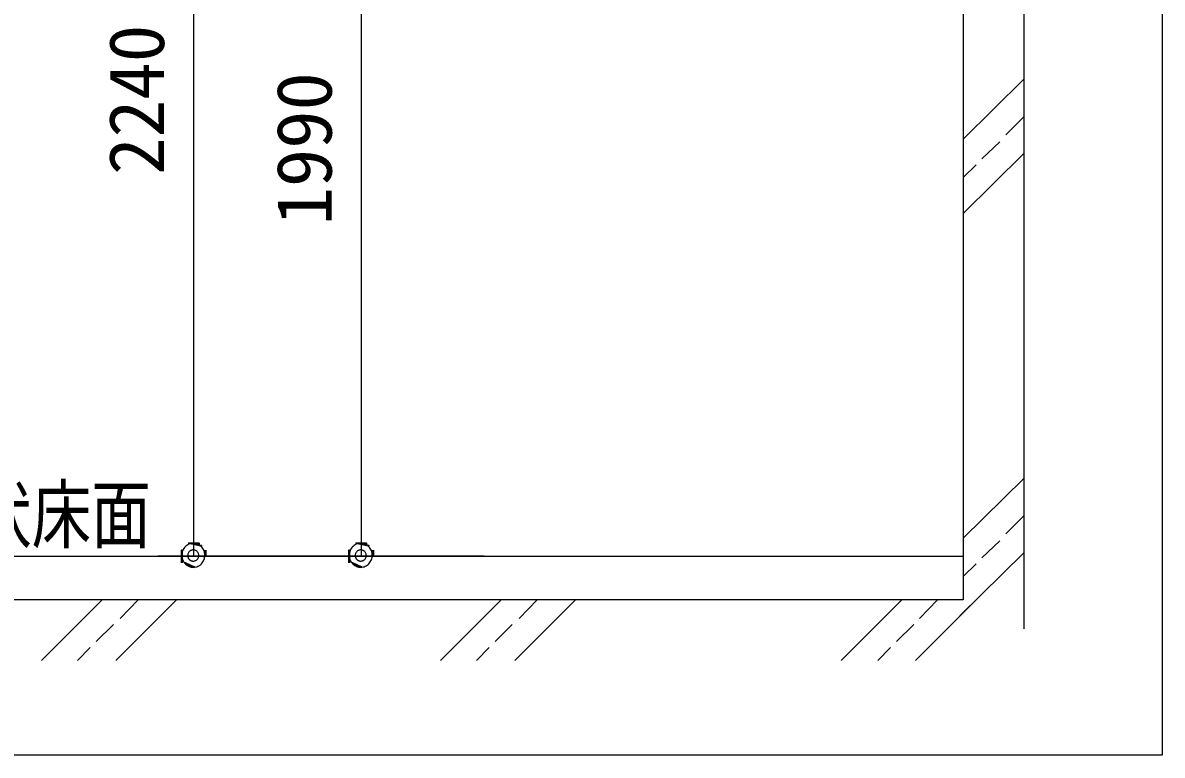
# Model space of a CAD drawing. Header units: millimetres. Extents: x 66582 to 239543, y 3715 to 66615.
# Drawn here: x 81825 to 84648, y 40189 to 42003 of the extents above; entities that cross this region are included whole.
import ezdxf

# ---------------------------------------------------------------- set-up
doc = ezdxf.new("R2010")
doc.units = ezdxf.units.MM
doc.layers.add('layer0', color=7, linetype='Continuous')
doc.styles.add('MS Gothic', font='MS Gothic.ttf', dxfattribs={"height": 1})

msp = doc.modelspace()

# ---------------------------------------------------------------- hatches: boundary and pattern name
at = {"layer": 'layer0', "linetype": 'Continuous', "lineweight": 25, "true_color": 0x000000}
h = msp.add_hatch(color=18, dxfattribs=at)
h.dxf.hatch_style = 1
h.paths.add_polyline_path([(82235.3269, 40713.5971), (82245.913, 40713.5971), (82250.1462, 40713.5971), (82260.7291, 40713.5971), (82260.7291, 40711.4805), (82262.8467, 40709.3639), (82267.0788, 40707.2473)])
h.paths.add_polyline_path([(82277.6639, 40696.6623), (82277.6639, 40686.0804), (82277.6639, 40681.8548)])
h.paths.add_polyline_path([(82250.1505, 40654.3306), (82250.1462, 40654.3306), (82245.9162, 40654.3306), (82245.913, 40656.4472), (82235.329, 40658.5638), (82233.2135, 40660.6804), (82228.9793, 40662.797), (82226.8605, 40664.9136)])
h.paths.add_polyline_path([(82218.3953, 40664.9136), (82218.3953, 40681.8473), (82218.3953, 40686.0804), (82218.3953, 40696.6601)])
h = msp.add_hatch(color=18, dxfattribs=at)
h.dxf.hatch_style = 1
h.paths.add_polyline_path([(82650.1949, 40713.5971), (82660.78, 40713.5971), (82665.011, 40713.5971), (82675.5939, 40713.5971), (82675.5961, 40711.4805), (82677.7126, 40709.3639), (82681.9458, 40707.2473)])
h.paths.add_polyline_path([(82692.5287, 40696.6666), (82692.5287, 40686.0804), (82692.5287, 40681.8419)])
h.paths.add_polyline_path([(82665.0132, 40654.3306), (82665.011, 40654.3306), (82660.7865, 40654.3306), (82660.78, 40656.4472), (82650.1939, 40658.5638), (82648.0805, 40660.6804), (82643.8452, 40662.797), (82641.7286, 40664.9136)])
h.paths.add_polyline_path([(82633.2634, 40664.9136), (82633.2634, 40681.8473), (82633.2634, 40686.0804), (82633.2634, 40696.6655)])

# ---------------------------------------------------------------- linework, layer by layer
at = {"layer": 'layer0', "color": 18, "linetype": 'Continuous', "lineweight": 5, "true_color": 0x000000}
for p, q in [((84648.3288, 44354.2641), (84648.3288, 40188.6636)), ((84305.4277, 43933.0474), (84305.4277, 40501.9304)), ((84155.1461, 43382.7138), (84155.1461, 40573.8974)), ((82248.0285, 42923.3975), (82248.0285, 40681.8473)), ((82662.8966, 42673.6303), (82662.8966, 40681.8473)), ((84305.4277, 41862.9476), (84155.1461, 41714.7805)), ((84305.4277, 41769.8138), (84260.9795, 41725.3634)), ((84246.1634, 41708.4308), (84201.7131, 41666.097)), ((84305.4277, 41678.7965), (84155.1461, 41530.6316)), ((84186.8948, 41651.281), (84155.1461, 41619.5301)), ((84305.4277, 40874.4636), (84155.1461, 40726.2965)), ((84305.4277, 40781.3309), (84260.9795, 40736.8816)), ((84246.1634, 40719.9468), (84201.7131, 40677.6141)), ((84305.4277, 40690.3147), (84146.6777, 40533.6802)), ((80597.03, 40681.8473), (84155.1461, 40681.8473)), ((84186.8948, 40662.797), (84155.1461, 40631.0483)), ((84155.1461, 40573.8974), (80590.6803, 40573.8974)), ((82021.5469, 40573.8974), (81871.261, 40423.6137)), ((82205.6958, 40573.8974), (82055.4121, 40423.6137)), ((82110.4454, 40573.8974), (82065.9972, 40527.3304)), ((83010.0287, 40573.8974), (82859.7472, 40423.6137)), ((83194.1777, 40573.8974), (83043.8961, 40423.6137)), ((83098.9294, 40573.8974), (83054.4791, 40527.3304)), ((84002.7459, 40573.8974), (83852.4622, 40423.6137)), ((84186.8948, 40573.8974), (84036.6133, 40423.6137)), ((84091.6466, 40573.8974), (84047.1962, 40527.3304)), ((82049.0624, 40512.5144), (82006.7286, 40470.1806)), ((83037.5475, 40512.5144), (82995.2126, 40470.1806)), ((84032.3802, 40512.5144), (83990.0464, 40470.1806)), ((81991.9126, 40455.3635), (81960.1639, 40423.6137)), ((82980.3966, 40455.3635), (82948.6457, 40423.6137)), ((83975.2282, 40455.3635), (83943.4795, 40423.6137)), ((84648.3288, 40188.6636), (79981.0793, 40188.6636))]:
    msp.add_line(p, q, dxfattribs=at)
at = {"layer": 'layer0', "color": 18, "linetype": 'Continuous', "lineweight": 9, "true_color": 0x000000}
for p, q in [((82921.1302, 40681.8473), (82159.1289, 40681.8473)), ((82967.6939, 40681.8473), (82573.9959, 40681.8473))]:
    msp.add_line(p, q, dxfattribs=at)
at = {"layer": 'layer0', "color": 18, "linetype": 'Continuous', "lineweight": 25, "true_color": 0x000000}
for points in [[(82218.3953, 40664.9136), (82218.3953, 40681.8473), (82218.3953, 40686.0804), (82218.3953, 40696.6601), (82218.3953, 40664.9136)], [(82235.3269, 40713.5971), (82245.913, 40713.5971), (82250.1462, 40713.5971), (82260.7291, 40713.5971), (82260.7291, 40711.4805), (82262.8467, 40709.3639), (82267.0788, 40707.2473), (82235.3269, 40713.5971)], [(82277.6639, 40696.6623), (82277.6639, 40686.0804), (82277.6639, 40681.8548), (82277.6639, 40696.6623)], [(82633.2634, 40664.9136), (82633.2634, 40681.8473), (82633.2634, 40686.0804), (82633.2634, 40696.6655), (82633.2634, 40664.9136)], [(82650.1949, 40713.5971), (82660.78, 40713.5971), (82665.011, 40713.5971), (82675.5939, 40713.5971), (82675.5961, 40711.4805), (82677.7126, 40709.3639), (82681.9458, 40707.2473), (82650.1949, 40713.5971)], [(82692.5287, 40696.6666), (82692.5287, 40686.0804), (82692.5287, 40681.8419), (82692.5287, 40696.6666)], [(82250.1505, 40654.3306), (82250.1462, 40654.3306), (82245.9162, 40654.3306), (82245.913, 40656.4472), (82235.329, 40658.5638), (82233.2135, 40660.6804), (82228.9793, 40662.797), (82226.8605, 40664.9136), (82250.1505, 40654.3306)], [(82665.0132, 40654.3306), (82665.011, 40654.3306), (82660.7865, 40654.3306), (82660.78, 40656.4472), (82650.1939, 40658.5638), (82648.0805, 40660.6804), (82643.8452, 40662.797), (82641.7286, 40664.9136), (82665.0132, 40654.3306)]]:
    msp.add_lwpolyline(points, dxfattribs=at)
at = {"layer": 'layer0', "color": 18, "linetype": 'Continuous', "lineweight": 5, "true_color": 0x000000}
for points in [[(82227.7896, 40662.2684), (82228.7995, 40661.35), (82229.8459, 40660.4844), (82230.9258, 40659.6695), (82232.0368, 40658.9072), (82233.1791, 40658.1999), (82234.3504, 40657.5475), (82235.5465, 40656.9522), (82236.7684, 40656.4149), (82238.014, 40655.9358), (82239.2812, 40655.5171), (82240.5677, 40655.1596), (82241.8715, 40654.8646), (82243.1935, 40654.6321), (82244.5285, 40654.4652), (82245.8764, 40654.364), (82247.2361, 40654.3306), (82247.2361, 40654.3306), (82250.1731, 40654.4846), (82253.0217, 40654.9357), (82255.7681, 40655.6699), (82258.3993, 40656.6722), (82260.8992, 40657.9265), (82263.2526, 40659.4175), (82265.4521, 40661.1283), (82267.4761, 40663.0457), (82269.316, 40665.1536), (82270.9556, 40667.4371), (82272.3821, 40669.8809), (82273.5793, 40672.4691), (82274.5342, 40675.1864), (82275.234, 40678.0189), (82275.6646, 40680.9494), (82275.811, 40683.9639), (82275.811, 40683.9639), (82275.6657, 40686.9794), (82275.234, 40689.9088), (82274.5342, 40692.7413), (82273.5782, 40695.4586), (82272.3821, 40698.0478), (82270.9556, 40700.4906), (82269.316, 40702.7741), (82267.4761, 40704.8831), (82265.451, 40706.8005), (82263.2537, 40708.5112), (82260.8981, 40710.0012), (82258.3982, 40711.2555), (82255.7681, 40712.2567), (82253.0217, 40712.9909), (82250.1731, 40713.4431), (82247.2361, 40713.5971), (82247.2361, 40713.5971), (82244.2992, 40713.4431), (82241.4505, 40712.9909), (82238.7041, 40712.2567), (82236.074, 40711.2544), (82233.5753, 40710.0012), (82231.2186, 40708.5123), (82229.0213, 40706.8005), (82226.9962, 40704.8831), (82225.1563, 40702.7741), (82223.5166, 40700.4906), (82222.0912, 40698.0468), (82220.8941, 40695.4597), (82219.9381, 40692.7413), (82219.2383, 40689.9088), (82218.8076, 40686.9783), (82218.6612, 40683.9639), (82218.6612, 40683.9639), (82218.7, 40682.4308), (82218.8152, 40680.9096), (82219.0047, 40679.4034), (82219.2695, 40677.9134), (82219.6054, 40676.4439), (82220.0145, 40674.9948), (82220.4936, 40673.5704), (82221.0416, 40672.1741), (82221.6595, 40670.8057), (82222.3432, 40669.4697), (82223.0925, 40668.1692), (82223.9075, 40666.9052), (82224.786, 40665.6801), (82225.7258, 40664.498), (82226.7281, 40663.359), (82227.7896, 40662.2684)], [(82237.9764, 40672.8513), (82238.4554, 40672.4658), (82238.9474, 40672.102), (82239.4567, 40671.7607), (82239.9767, 40671.4409), (82240.5107, 40671.1459), (82241.0554, 40670.8746), (82241.612, 40670.6259), (82242.1772, 40670.4031), (82242.7521, 40670.2061), (82243.3356, 40670.0317), (82243.9267, 40669.8853), (82244.5253, 40669.7636), (82245.1292, 40669.6678), (82245.7397, 40669.5989), (82246.3533, 40669.558), (82246.9724, 40669.544), (82246.9724, 40669.544), (82248.3913, 40669.6161), (82249.7661, 40669.825), (82251.0914, 40670.1662), (82252.3596, 40670.6335), (82253.5633, 40671.2159), (82254.698, 40671.9082), (82255.7552, 40672.7048), (82256.7284, 40673.5952), (82257.6134, 40674.5749), (82258.4004, 40675.6353), (82259.0851, 40676.7701), (82259.66, 40677.9715), (82260.1186, 40679.2333), (82260.4535, 40680.5467), (82260.6602, 40681.9054), (82260.7301, 40683.3028), (82260.7301, 40683.3028), (82260.6602, 40684.7002), (82260.4535, 40686.0589), (82260.1197, 40687.3734), (82259.6589, 40688.633), (82259.0851, 40689.8345), (82258.4015, 40690.9692), (82257.6134, 40692.0297), (82256.7284, 40693.0094), (82255.7541, 40693.9008), (82254.6969, 40694.6953), (82253.5633, 40695.3886), (82252.3596, 40695.9711), (82251.0914, 40696.4373), (82249.7672, 40696.7785), (82248.3913, 40696.9885), (82246.9724, 40697.0606), (82246.9724, 40697.0606), (82245.5545, 40696.9885), (82244.1775, 40696.7785), (82242.8533, 40696.4373), (82241.5862, 40695.9711), (82240.3804, 40695.3876), (82239.2478, 40694.6953), (82238.1895, 40693.9008), (82237.2152, 40693.0094), (82236.3313, 40692.0308), (82235.5433, 40690.9692), (82234.8585, 40689.8345), (82234.2836, 40688.6341), (82233.8261, 40687.3723), (82233.4902, 40686.0589), (82233.2835, 40684.7002), (82233.2135, 40683.3028), (82233.2135, 40683.3028), (82233.234, 40682.5611), (82233.2932, 40681.8225), (82233.3933, 40681.0904), (82233.5311, 40680.368), (82233.7055, 40679.6532), (82233.9187, 40678.9491), (82234.1685, 40678.259), (82234.4538, 40677.5807), (82234.7757, 40676.9186), (82235.132, 40676.2748), (82235.5239, 40675.6483), (82235.9491, 40675.0432), (82236.4067, 40674.4586), (82236.8987, 40673.8977), (82237.4219, 40673.3616), (82237.9764, 40672.8513)], [(82642.6556, 40662.2684), (82643.6665, 40661.35), (82644.7119, 40660.4844), (82645.7906, 40659.6695), (82646.9027, 40658.9072), (82648.0439, 40658.1999), (82649.2152, 40657.5475), (82650.4124, 40656.9522), (82651.6344, 40656.4149), (82652.88, 40655.9358), (82654.1471, 40655.5171), (82655.4336, 40655.1596), (82656.7385, 40654.8646), (82658.0595, 40654.6321), (82659.3944, 40654.4652), (82660.7434, 40654.364), (82662.1021, 40654.3306), (82662.1021, 40654.3306), (82665.039, 40654.4846), (82667.8877, 40654.9357), (82670.633, 40655.6699), (82673.2642, 40656.6722), (82675.7629, 40657.9265), (82678.1207, 40659.4175), (82680.318, 40661.1283), (82682.3431, 40663.0457), (82684.1819, 40665.1536), (82685.8215, 40667.4371), (82687.2469, 40669.8809), (82688.4452, 40672.4691), (82689.4001, 40675.1864), (82690.0999, 40678.0189), (82690.5306, 40680.9494), (82690.677, 40683.9639), (82690.677, 40683.9639), (82690.5295, 40686.9794), (82690.101, 40689.9088), (82689.4012, 40692.7413), (82688.4441, 40695.4586), (82687.2469, 40698.0478), (82685.8215, 40700.4906), (82684.1808, 40702.7741), (82682.3431, 40704.8831), (82680.3169, 40706.8005), (82678.1196, 40708.5112), (82675.764, 40710.0012), (82673.2642, 40711.2555), (82670.6341, 40712.2567), (82667.8877, 40712.9909), (82665.039, 40713.4431), (82662.1021, 40713.5971), (82662.1021, 40713.5971), (82659.1651, 40713.4431), (82656.3165, 40712.9909), (82653.569, 40712.2567), (82650.94, 40711.2544), (82648.439, 40710.0012), (82646.0845, 40708.5123), (82643.8883, 40706.8005), (82641.8621, 40704.8831), (82640.0222, 40702.7741), (82638.3826, 40700.4906), (82636.9572, 40698.0468), (82635.76, 40695.4597), (82634.804, 40692.7413), (82634.1042, 40689.9088), (82633.6736, 40686.9783), (82633.5271, 40683.9639), (82633.5271, 40683.9639), (82633.5648, 40682.4308), (82633.68, 40680.9096), (82633.8717, 40679.4034), (82634.1354, 40677.9134), (82634.4713, 40676.4439), (82634.8804, 40674.9948), (82635.3606, 40673.5704), (82635.9075, 40672.1741), (82636.5255, 40670.8057), (82637.2091, 40669.4697), (82637.9584, 40668.1692), (82638.7734, 40666.9052), (82639.6508, 40665.6801), (82640.5917, 40664.498), (82641.5941, 40663.359), (82642.6556, 40662.2684)], [(82653.1071, 40672.8513), (82653.5862, 40672.4658), (82654.0804, 40672.102), (82654.5874, 40671.7607), (82655.1085, 40671.4409), (82655.6414, 40671.1459), (82656.1862, 40670.8746), (82656.7417, 40670.6259), (82657.3069, 40670.4031), (82657.8829, 40670.2061), (82658.4664, 40670.0317), (82659.0575, 40669.8853), (82659.656, 40669.7636), (82660.26, 40669.6678), (82660.8704, 40669.5989), (82661.4852, 40669.558), (82662.1031, 40669.544), (82662.1031, 40669.544), (82663.5221, 40669.6161), (82664.8969, 40669.825), (82666.2233, 40670.1662), (82667.4904, 40670.6335), (82668.6951, 40671.2159), (82669.8288, 40671.9082), (82670.8849, 40672.7048), (82671.8592, 40673.5952), (82672.7442, 40674.5749), (82673.5312, 40675.6353), (82674.2159, 40676.7701), (82674.7908, 40677.9715), (82675.2483, 40679.2333), (82675.5842, 40680.5467), (82675.7909, 40681.9054), (82675.8609, 40683.3028), (82675.8609, 40683.3028), (82675.792, 40684.7002), (82675.5853, 40686.0589), (82675.2483, 40687.3734), (82674.7908, 40688.633), (82674.2159, 40689.8345), (82673.5312, 40690.9692), (82672.7431, 40692.0297), (82671.8592, 40693.0094), (82670.8849, 40693.9008), (82669.8277, 40694.6953), (82668.694, 40695.3886), (82667.4904, 40695.9711), (82666.2222, 40696.4373), (82664.8969, 40696.7785), (82663.5221, 40696.9885), (82662.1031, 40697.0606), (82662.1031, 40697.0606), (82660.6842, 40696.9885), (82659.3094, 40696.7785), (82657.9841, 40696.4373), (82656.7148, 40695.9711), (82655.5133, 40695.3876), (82654.3786, 40694.6953), (82653.3203, 40693.9008), (82652.3471, 40693.0094), (82651.4621, 40692.0308), (82650.6751, 40690.9692), (82649.9904, 40689.8345), (82649.4155, 40688.6341), (82648.9569, 40687.3723), (82648.621, 40686.0589), (82648.4143, 40684.7002), (82648.3443, 40683.3028), (82648.3443, 40683.3028), (82648.3647, 40682.5611), (82648.4229, 40681.8225), (82648.523, 40681.0904), (82648.6608, 40680.368), (82648.8363, 40679.6532), (82649.0484, 40678.9491), (82649.2992, 40678.259), (82649.5845, 40677.5807), (82649.9064, 40676.9186), (82650.2628, 40676.2748), (82650.6547, 40675.6483), (82651.0788, 40675.0432), (82651.5375, 40674.4586), (82652.0295, 40673.8977), (82652.5516, 40673.3616), (82653.1071, 40672.8513)]]:
    msp.add_lwpolyline(points, dxfattribs=at)

# ---------------------------------------------------------------- texts
at = {"layer": 'layer0', "color": 18, "linetype": 'Continuous', "true_color": 0x000000, "style": 'MS Gothic'}
for s, width, p in [('2240', 0.998217, (82174.6798, 41625.9466)), ('1990', 1.01803, (82590.0334, 41500.9316))]:
    msp.add_text(s, height=137.09642, rotation=90.0000025, dxfattribs=dict(at, width=width)).set_placement(p)
at = {"layer": 'layer0', "color": 18, "linetype": 'Continuous', "true_color": 0x000000, "style": 'MS Gothic', "width": 0.789562}
msp.add_text('▼現状床面', height=137.09642, dxfattribs=at).set_placement((81403.6453, 40716.471))

doc.saveas('drawing.dxf')
